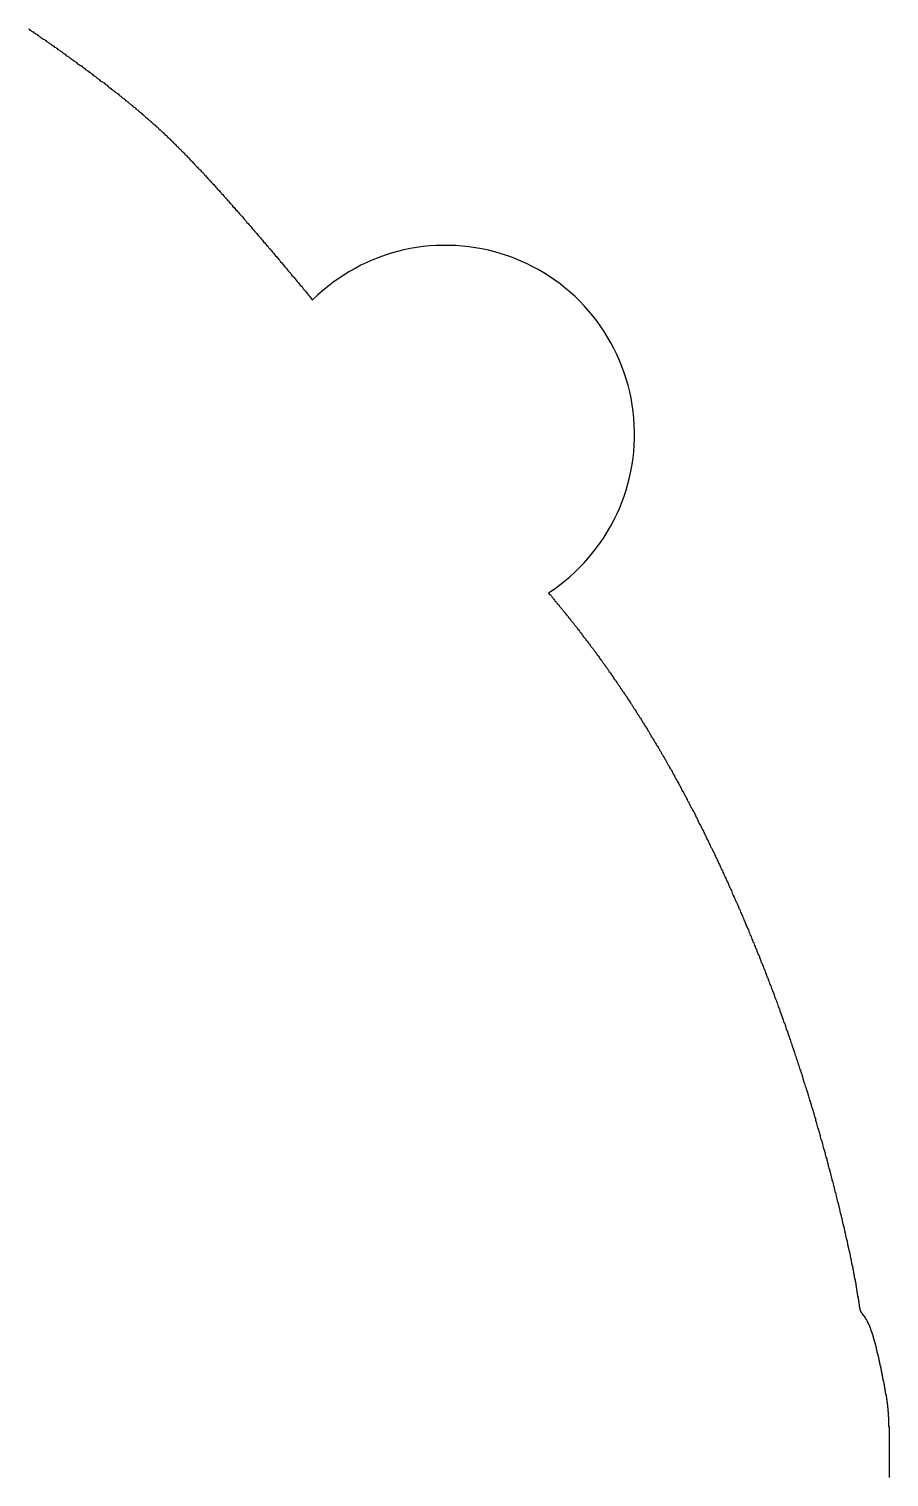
# Model space of a CAD drawing. Header units: millimetres. Extents: x 111 to 2999, y 81 to 1941.
# Drawn here: x 1029.7 to 1052.46, y 599.05 to 637.36 of the extents above; entities that cross this region are included whole.
import ezdxf

# ---------------------------------------------------------------- set-up
doc = ezdxf.new("R2010")
doc.units = ezdxf.units.MM

msp = doc.modelspace()

# ---------------------------------------------------------------- linework, layer by layer
for points in [[(1029.69, 637.363, 0), (1029.71, 637.353, 0), (1029.73, 637.333, 0), (1029.75, 637.323, 0), (1029.77, 637.303, 0), (1029.79, 637.293, 0), (1029.81, 637.283, 0), (1029.83, 637.263, 0), (1029.86, 637.253, 0), (1029.88, 637.233, 0), (1029.9, 637.223, 0), (1029.92, 637.213, 0), (1029.94, 637.193, 0), (1029.96, 637.183, 0), (1029.98, 637.163, 0), (1030, 637.153, 0), (1030.02, 637.133, 0), (1030.04, 637.123, 0), (1030.07, 637.103, 0), (1030.09, 637.093, 0), (1030.11, 637.083, 0), (1030.13, 637.063, 0), (1030.15, 637.053, 0), (1030.17, 637.033, 0), (1030.19, 637.023, 0), (1030.21, 637.003, 0), (1030.24, 636.993, 0), (1030.26, 636.973, 0), (1030.28, 636.963, 0), (1030.3, 636.943, 0), (1030.32, 636.933, 0), (1030.34, 636.913, 0), (1030.36, 636.903, 0), (1030.38, 636.883, 0), (1030.41, 636.873, 0), (1030.43, 636.853, 0), (1030.45, 636.843, 0), (1030.47, 636.823, 0), (1030.49, 636.813, 0), (1030.51, 636.793, 0), (1030.53, 636.783, 0), (1030.56, 636.763, 0), (1030.58, 636.753, 0), (1030.6, 636.733, 0), (1030.62, 636.723, 0), (1030.64, 636.703, 0), (1030.66, 636.693, 0), (1030.68, 636.673, 0), (1030.7, 636.653, 0), (1030.73, 636.643, 0), (1030.75, 636.623, 0), (1030.77, 636.613, 0), (1030.79, 636.593, 0), (1030.81, 636.583, 0), (1030.83, 636.563, 0), (1030.85, 636.553, 0), (1030.87, 636.533, 0), (1030.9, 636.523, 0), (1030.92, 636.503, 0), (1030.94, 636.493, 0), (1030.96, 636.473, 0), (1030.98, 636.453, 0), (1031, 636.443, 0), (1031.02, 636.423, 0), (1031.04, 636.413, 0), (1031.07, 636.393, 0), (1031.09, 636.383, 0), (1031.11, 636.363, 0), (1031.13, 636.353, 0), (1031.15, 636.333, 0), (1031.17, 636.323, 0), (1031.19, 636.303, 0), (1031.21, 636.283, 0), (1031.23, 636.273, 0), (1031.25, 636.253, 0), (1031.28, 636.243, 0), (1031.3, 636.223, 0), (1031.32, 636.213, 0), (1031.34, 636.193, 0), (1031.36, 636.183, 0), (1031.38, 636.163, 0), (1031.4, 636.143, 0), (1031.42, 636.133, 0), (1031.44, 636.113, 0), (1031.46, 636.103, 0), (1031.48, 636.083, 0), (1031.5, 636.073, 0), (1031.52, 636.053, 0), (1031.54, 636.043, 0), (1031.56, 636.023, 0), (1031.58, 636.003, 0), (1031.6, 635.993, 0), (1031.62, 635.973, 0), (1031.65, 635.963, 0), (1031.67, 635.943, 0), (1031.69, 635.933, 0), (1031.71, 635.913, 0), (1031.73, 635.903, 0), (1031.75, 635.883, 0), (1031.77, 635.873, 0), (1031.79, 635.853, 0), (1031.81, 635.833, 0), (1031.82, 635.823, 0), (1031.84, 635.803, 0), (1031.86, 635.793, 0), (1031.88, 635.773, 0), (1031.9, 635.763, 0), (1031.92, 635.743, 0), (1031.94, 635.733, 0), (1031.96, 635.713, 0), (1031.98, 635.703, 0), (1032, 635.683, 0), (1032.02, 635.673, 0), (1032.04, 635.653, 0), (1032.06, 635.643, 0), (1032.08, 635.623, 0), (1032.1, 635.613, 0), (1032.11, 635.593, 0), (1032.13, 635.583, 0), (1032.15, 635.563, 0), (1032.17, 635.553, 0), (1032.19, 635.533, 0), (1032.21, 635.523, 0), (1032.23, 635.503, 0), (1032.25, 635.493, 0), (1032.26, 635.473, 0), (1032.28, 635.463, 0), (1032.3, 635.443, 0), (1032.32, 635.433, 0), (1032.34, 635.413, 0), (1032.35, 635.403, 0), (1032.37, 635.383, 0), (1032.39, 635.373, 0), (1032.41, 635.353, 0), (1032.43, 635.343, 0), (1032.44, 635.323, 0), (1032.46, 635.313, 0), (1032.48, 635.293, 0), (1032.5, 635.283, 0), (1032.52, 635.273, 0), (1032.53, 635.253, 0), (1032.55, 635.243, 0), (1032.57, 635.223, 0), (1032.59, 635.213, 0), (1032.6, 635.193, 0), (1032.62, 635.183, 0), (1032.64, 635.163, 0), (1032.66, 635.153, 0), (1032.67, 635.133, 0), (1032.69, 635.123, 0), (1032.71, 635.103, 0), (1032.73, 635.093, 0), (1032.74, 635.073, 0), (1032.76, 635.063, 0), (1032.78, 635.043, 0), (1032.79, 635.033, 0), (1032.81, 635.013, 0), (1032.83, 635.003, 0), (1032.84, 634.983, 0), (1032.86, 634.973, 0), (1032.88, 634.953, 0), (1032.9, 634.943, 0), (1032.91, 634.923, 0), (1032.93, 634.913, 0), (1032.95, 634.893, 0), (1032.96, 634.883, 0), (1032.98, 634.863, 0), (1033, 634.853, 0), (1033.01, 634.833, 0), (1033.03, 634.823, 0), (1033.05, 634.803, 0), (1033.07, 634.793, 0), (1033.08, 634.773, 0), (1033.1, 634.763, 0), (1033.12, 634.743, 0), (1033.13, 634.733, 0), (1033.15, 634.713, 0), (1033.17, 634.693, 0), (1033.18, 634.683, 0), (1033.2, 634.663, 0), (1033.22, 634.653, 0), (1033.24, 634.633, 0), (1033.25, 634.623, 0), (1033.27, 634.603, 0), (1033.29, 634.583, 0), (1033.3, 634.573, 0), (1033.32, 634.553, 0), (1033.34, 634.543, 0), (1033.35, 634.523, 0), (1033.37, 634.503, 0), (1033.39, 634.493, 0), (1033.41, 634.473, 0), (1033.42, 634.453, 0), (1033.44, 634.443, 0), (1033.46, 634.423, 0), (1033.47, 634.403, 0), (1033.49, 634.393, 0), (1033.51, 634.373, 0), (1033.53, 634.353, 0), (1033.54, 634.343, 0), (1033.56, 634.323, 0), (1033.58, 634.303, 0), (1033.6, 634.283, 0), (1033.61, 634.273, 0), (1033.63, 634.253, 0), (1033.65, 634.233, 0), (1033.67, 634.213, 0), (1033.68, 634.203, 0), (1033.7, 634.183, 0), (1033.72, 634.163, 0), (1033.74, 634.143, 0), (1033.75, 634.133, 0), (1033.77, 634.113, 0), (1033.79, 634.093, 0), (1033.81, 634.073, 0), (1033.83, 634.053, 0), (1033.84, 634.033, 0), (1033.86, 634.023, 0), (1033.88, 634.003, 0), (1033.9, 633.983, 0), (1033.92, 633.963, 0), (1033.94, 633.943, 0), (1033.95, 633.923, 0), (1033.97, 633.903, 0), (1033.99, 633.883, 0), (1034.01, 633.863, 0), (1034.03, 633.843, 0), (1034.05, 633.823, 0), (1034.07, 633.803, 0), (1034.09, 633.783, 0), (1034.1, 633.763, 0), (1034.12, 633.743, 0), (1034.14, 633.723, 0), (1034.16, 633.703, 0), (1034.18, 633.683, 0), (1034.2, 633.663, 0), (1034.22, 633.643, 0), (1034.24, 633.623, 0), (1034.26, 633.603, 0), (1034.28, 633.583, 0), (1034.3, 633.563, 0), (1034.32, 633.543, 0), (1034.34, 633.513, 0), (1034.36, 633.493, 0), (1034.38, 633.473, 0), (1034.4, 633.453, 0), (1034.42, 633.433, 0), (1034.44, 633.403, 0), (1034.46, 633.383, 0), (1034.48, 633.363, 0), (1034.5, 633.343, 0), (1034.52, 633.313, 0), (1034.54, 633.293, 0), (1034.56, 633.273, 0), (1034.59, 633.243, 0), (1034.61, 633.223, 0), (1034.63, 633.203, 0), (1034.65, 633.173, 0), (1034.67, 633.153, 0), (1034.69, 633.123, 0), (1034.71, 633.103, 0), (1034.74, 633.083, 0), (1034.76, 633.053, 0), (1034.78, 633.033, 0), (1034.8, 633.003, 0), (1034.83, 632.983, 0), (1034.85, 632.953, 0), (1034.87, 632.933, 0), (1034.89, 632.903, 0), (1034.92, 632.883, 0), (1034.94, 632.853, 0), (1034.96, 632.823, 0), (1034.99, 632.803, 0), (1035.01, 632.773, 0), (1035.03, 632.743, 0), (1035.06, 632.723, 0), (1035.08, 632.693, 0), (1035.1, 632.663, 0), (1035.13, 632.643, 0), (1035.15, 632.613, 0), (1035.17, 632.583, 0), (1035.2, 632.563, 0), (1035.22, 632.533, 0), (1035.25, 632.503, 0), (1035.27, 632.473, 0), (1035.3, 632.443, 0), (1035.32, 632.423, 0), (1035.35, 632.393, 0), (1035.37, 632.363, 0), (1035.4, 632.333, 0), (1035.42, 632.303, 0), (1035.45, 632.273, 0), (1035.47, 632.243, 0), (1035.5, 632.213, 0), (1035.52, 632.193, 0), (1035.55, 632.163, 0), (1035.57, 632.133, 0), (1035.6, 632.103, 0), (1035.62, 632.073, 0), (1035.65, 632.043, 0), (1035.67, 632.013, 0), (1035.7, 631.983, 0), (1035.73, 631.953, 0), (1035.75, 631.923, 0), (1035.78, 631.893, 0), (1035.8, 631.863, 0), (1035.83, 631.833, 0), (1035.86, 631.803, 0), (1035.88, 631.773, 0), (1035.91, 631.733, 0), (1035.94, 631.703, 0), (1035.96, 631.673, 0), (1035.99, 631.643, 0), (1036.02, 631.613, 0), (1036.04, 631.583, 0), (1036.07, 631.553, 0), (1036.1, 631.523, 0), (1036.12, 631.493, 0), (1036.15, 631.453, 0), (1036.18, 631.423, 0), (1036.2, 631.393, 0), (1036.23, 631.363, 0), (1036.26, 631.333, 0), (1036.28, 631.303, 0), (1036.31, 631.263, 0), (1036.34, 631.233, 0), (1036.36, 631.203, 0), (1036.39, 631.173, 0), (1036.42, 631.143, 0), (1036.45, 631.103, 0), (1036.47, 631.073, 0), (1036.5, 631.043, 0), (1036.53, 631.013, 0), (1036.55, 630.973, 0), (1036.58, 630.943, 0), (1036.61, 630.913, 0), (1036.64, 630.883, 0), (1036.66, 630.843, 0), (1036.69, 630.813, 0), (1036.72, 630.783, 0), (1036.75, 630.753, 0), (1036.77, 630.713, 0), (1036.8, 630.683, 0), (1036.83, 630.653, 0), (1036.85, 630.623, 0), (1036.88, 630.583, 0), (1036.91, 630.553, 0), (1036.94, 630.523, 0), (1036.96, 630.483, 0), (1036.99, 630.453, 0), (1037.02, 630.423, 0), (1037.05, 630.393, 0), (1037.07, 630.353, 0), (1037.1, 630.323, 0), (1037.13, 630.293, 0), (1037.15, 630.253, 0), (1037.18, 630.223, 0), (1037.21, 630.193, 0)], [(1043.45, 622.443, 0), (1043.46, 622.423, 0), (1043.48, 622.403, 0), (1043.5, 622.393, 0), (1043.51, 622.373, 0), (1043.53, 622.353, 0), (1043.54, 622.333, 0), (1043.56, 622.313, 0), (1043.57, 622.293, 0), (1043.59, 622.273, 0), (1043.61, 622.253, 0), (1043.62, 622.233, 0), (1043.64, 622.213, 0), (1043.65, 622.203, 0), (1043.67, 622.183, 0), (1043.68, 622.163, 0), (1043.7, 622.143, 0), (1043.72, 622.123, 0), (1043.73, 622.103, 0), (1043.75, 622.083, 0), (1043.76, 622.063, 0), (1043.78, 622.043, 0), (1043.8, 622.023, 0), (1043.81, 622.003, 0), (1043.83, 621.983, 0), (1043.84, 621.963, 0), (1043.86, 621.943, 0), (1043.87, 621.923, 0), (1043.89, 621.913, 0), (1043.91, 621.893, 0), (1043.92, 621.873, 0), (1043.94, 621.853, 0), (1043.95, 621.833, 0), (1043.97, 621.813, 0), (1043.98, 621.793, 0), (1044, 621.773, 0), (1044.02, 621.753, 0), (1044.03, 621.733, 0), (1044.05, 621.713, 0), (1044.06, 621.693, 0), (1044.08, 621.673, 0), (1044.1, 621.653, 0), (1044.11, 621.633, 0), (1044.13, 621.613, 0), (1044.14, 621.593, 0), (1044.16, 621.573, 0), (1044.17, 621.553, 0), (1044.19, 621.533, 0), (1044.21, 621.513, 0), (1044.22, 621.493, 0), (1044.24, 621.473, 0), (1044.25, 621.453, 0), (1044.27, 621.433, 0), (1044.28, 621.413, 0), (1044.3, 621.393, 0), (1044.32, 621.373, 0), (1044.33, 621.343, 0), (1044.35, 621.323, 0), (1044.36, 621.303, 0), (1044.38, 621.283, 0), (1044.39, 621.263, 0), (1044.41, 621.243, 0), (1044.43, 621.223, 0), (1044.44, 621.203, 0), (1044.46, 621.183, 0), (1044.47, 621.163, 0), (1044.49, 621.143, 0), (1044.51, 621.123, 0), (1044.52, 621.103, 0), (1044.54, 621.083, 0), (1044.55, 621.053, 0), (1044.57, 621.033, 0), (1044.58, 621.013, 0), (1044.6, 620.993, 0), (1044.62, 620.973, 0), (1044.63, 620.953, 0), (1044.65, 620.933, 0), (1044.66, 620.913, 0), (1044.68, 620.893, 0), (1044.69, 620.863, 0), (1044.71, 620.843, 0), (1044.73, 620.823, 0), (1044.74, 620.803, 0), (1044.76, 620.783, 0), (1044.77, 620.763, 0), (1044.79, 620.743, 0), (1044.8, 620.713, 0), (1044.82, 620.693, 0), (1044.83, 620.673, 0), (1044.85, 620.653, 0), (1044.87, 620.633, 0), (1044.88, 620.613, 0), (1044.9, 620.583, 0), (1044.91, 620.563, 0), (1044.93, 620.543, 0), (1044.94, 620.523, 0), (1044.96, 620.503, 0), (1044.98, 620.473, 0), (1044.99, 620.453, 0), (1045.01, 620.433, 0), (1045.02, 620.413, 0), (1045.04, 620.393, 0), (1045.05, 620.363, 0), (1045.07, 620.343, 0), (1045.09, 620.323, 0), (1045.1, 620.303, 0), (1045.12, 620.273, 0), (1045.13, 620.253, 0), (1045.15, 620.233, 0), (1045.16, 620.213, 0), (1045.18, 620.183, 0), (1045.19, 620.163, 0), (1045.21, 620.143, 0), (1045.23, 620.123, 0), (1045.24, 620.093, 0), (1045.26, 620.073, 0), (1045.27, 620.053, 0), (1045.29, 620.023, 0), (1045.3, 620.003, 0), (1045.32, 619.983, 0), (1045.34, 619.963, 0), (1045.35, 619.933, 0), (1045.37, 619.913, 0), (1045.38, 619.893, 0), (1045.4, 619.863, 0), (1045.41, 619.843, 0), (1045.43, 619.823, 0), (1045.44, 619.793, 0), (1045.46, 619.773, 0), (1045.48, 619.753, 0), (1045.49, 619.723, 0), (1045.51, 619.703, 0), (1045.52, 619.683, 0), (1045.54, 619.653, 0), (1045.55, 619.633, 0), (1045.57, 619.613, 0), (1045.58, 619.583, 0), (1045.6, 619.563, 0), (1045.62, 619.533, 0), (1045.63, 619.513, 0), (1045.65, 619.493, 0), (1045.66, 619.463, 0), (1045.68, 619.443, 0), (1045.69, 619.413, 0), (1045.71, 619.393, 0), (1045.72, 619.373, 0), (1045.74, 619.343, 0), (1045.76, 619.323, 0), (1045.77, 619.293, 0), (1045.79, 619.273, 0), (1045.8, 619.243, 0), (1045.82, 619.223, 0), (1045.83, 619.203, 0), (1045.85, 619.173, 0), (1045.86, 619.153, 0), (1045.88, 619.123, 0), (1045.9, 619.103, 0), (1045.91, 619.073, 0), (1045.93, 619.053, 0), (1045.94, 619.023, 0), (1045.96, 619.003, 0), (1045.97, 618.973, 0), (1045.99, 618.953, 0), (1046, 618.923, 0), (1046.02, 618.903, 0), (1046.04, 618.873, 0), (1046.05, 618.853, 0), (1046.07, 618.823, 0), (1046.08, 618.803, 0), (1046.1, 618.773, 0), (1046.11, 618.753, 0), (1046.13, 618.723, 0), (1046.14, 618.693, 0), (1046.16, 618.673, 0), (1046.17, 618.643, 0), (1046.19, 618.623, 0), (1046.21, 618.593, 0), (1046.22, 618.573, 0), (1046.24, 618.543, 0), (1046.25, 618.513, 0), (1046.27, 618.493, 0), (1046.28, 618.463, 0), (1046.3, 618.443, 0), (1046.31, 618.413, 0), (1046.33, 618.383, 0), (1046.35, 618.363, 0), (1046.36, 618.333, 0), (1046.38, 618.313, 0), (1046.39, 618.283, 0), (1046.41, 618.253, 0), (1046.42, 618.233, 0), (1046.44, 618.203, 0), (1046.45, 618.173, 0), (1046.47, 618.153, 0), (1046.48, 618.123, 0), (1046.5, 618.093, 0), (1046.52, 618.073, 0), (1046.53, 618.043, 0), (1046.55, 618.013, 0), (1046.56, 617.983, 0), (1046.58, 617.963, 0), (1046.59, 617.933, 0), (1046.61, 617.903, 0), (1046.62, 617.883, 0), (1046.64, 617.853, 0), (1046.65, 617.823, 0), (1046.67, 617.793, 0), (1046.69, 617.773, 0), (1046.7, 617.743, 0), (1046.72, 617.713, 0), (1046.73, 617.683, 0), (1046.75, 617.663, 0), (1046.76, 617.633, 0), (1046.78, 617.603, 0), (1046.79, 617.573, 0), (1046.81, 617.543, 0), (1046.82, 617.523, 0), (1046.84, 617.493, 0), (1046.85, 617.463, 0), (1046.87, 617.433, 0), (1046.89, 617.403, 0), (1046.9, 617.383, 0), (1046.92, 617.353, 0), (1046.93, 617.323, 0), (1046.95, 617.293, 0), (1046.96, 617.263, 0), (1046.98, 617.233, 0), (1046.99, 617.203, 0), (1047.01, 617.183, 0), (1047.02, 617.153, 0), (1047.04, 617.123, 0), (1047.06, 617.093, 0), (1047.07, 617.063, 0), (1047.09, 617.033, 0), (1047.1, 617.003, 0), (1047.12, 616.973, 0), (1047.13, 616.943, 0), (1047.15, 616.913, 0), (1047.16, 616.883, 0), (1047.18, 616.853, 0), (1047.19, 616.823, 0), (1047.21, 616.803, 0), (1047.22, 616.773, 0), (1047.24, 616.743, 0), (1047.26, 616.713, 0), (1047.27, 616.683, 0), (1047.29, 616.653, 0), (1047.3, 616.623, 0), (1047.32, 616.593, 0), (1047.33, 616.563, 0), (1047.35, 616.533, 0), (1047.36, 616.503, 0), (1047.38, 616.473, 0), (1047.39, 616.443, 0), (1047.41, 616.403, 0), (1047.42, 616.373, 0), (1047.44, 616.343, 0), (1047.45, 616.313, 0), (1047.47, 616.283, 0), (1047.49, 616.253, 0), (1047.5, 616.223, 0), (1047.52, 616.193, 0), (1047.53, 616.163, 0), (1047.55, 616.133, 0), (1047.56, 616.103, 0), (1047.58, 616.073, 0), (1047.59, 616.043, 0), (1047.61, 616.013, 0), (1047.62, 615.973, 0), (1047.64, 615.943, 0), (1047.65, 615.913, 0), (1047.67, 615.883, 0), (1047.68, 615.853, 0), (1047.7, 615.823, 0), (1047.71, 615.793, 0), (1047.73, 615.763, 0), (1047.74, 615.723, 0), (1047.76, 615.693, 0), (1047.78, 615.663, 0), (1047.79, 615.633, 0), (1047.81, 615.603, 0), (1047.82, 615.573, 0), (1047.84, 615.533, 0), (1047.85, 615.503, 0), (1047.87, 615.473, 0), (1047.88, 615.443, 0), (1047.9, 615.413, 0), (1047.91, 615.373, 0), (1047.93, 615.343, 0), (1047.94, 615.313, 0), (1047.96, 615.283, 0), (1047.97, 615.253, 0), (1047.99, 615.213, 0), (1048, 615.183, 0), (1048.02, 615.153, 0), (1048.03, 615.123, 0), (1048.05, 615.083, 0), (1048.06, 615.053, 0), (1048.08, 615.023, 0), (1048.09, 614.993, 0), (1048.11, 614.953, 0), (1048.12, 614.923, 0), (1048.14, 614.893, 0), (1048.15, 614.863, 0), (1048.17, 614.823, 0), (1048.18, 614.793, 0), (1048.2, 614.763, 0), (1048.21, 614.723, 0), (1048.23, 614.693, 0), (1048.24, 614.663, 0), (1048.26, 614.633, 0), (1048.27, 614.593, 0), (1048.29, 614.563, 0), (1048.3, 614.533, 0), (1048.31, 614.493, 0), (1048.33, 614.463, 0), (1048.34, 614.433, 0), (1048.36, 614.393, 0), (1048.37, 614.363, 0), (1048.39, 614.333, 0), (1048.4, 614.293, 0), (1048.42, 614.263, 0), (1048.43, 614.233, 0), (1048.45, 614.193, 0), (1048.46, 614.163, 0), (1048.48, 614.133, 0), (1048.49, 614.093, 0), (1048.51, 614.063, 0), (1048.52, 614.033, 0), (1048.53, 613.993, 0), (1048.55, 613.963, 0), (1048.56, 613.933, 0), (1048.58, 613.893, 0), (1048.59, 613.863, 0), (1048.61, 613.823, 0), (1048.62, 613.793, 0), (1048.64, 613.763, 0), (1048.65, 613.723, 0), (1048.66, 613.693, 0), (1048.68, 613.653, 0), (1048.69, 613.623, 0), (1048.71, 613.593, 0), (1048.72, 613.553, 0), (1048.74, 613.523, 0), (1048.75, 613.493, 0), (1048.76, 613.453, 0), (1048.78, 613.423, 0), (1048.79, 613.383, 0), (1048.81, 613.353, 0), (1048.82, 613.313, 0), (1048.83, 613.283, 0), (1048.85, 613.253, 0), (1048.86, 613.213, 0), (1048.88, 613.183, 0), (1048.89, 613.143, 0), (1048.9, 613.113, 0), (1048.92, 613.083, 0), (1048.93, 613.043, 0), (1048.95, 613.013, 0), (1048.96, 612.973, 0), (1048.97, 612.943, 0), (1048.99, 612.903, 0), (1049, 612.873, 0), (1049.02, 612.843, 0), (1049.03, 612.803, 0), (1049.04, 612.773, 0), (1049.06, 612.733, 0), (1049.07, 612.703, 0), (1049.08, 612.663, 0), (1049.1, 612.633, 0), (1049.11, 612.593, 0), (1049.13, 612.563, 0), (1049.14, 612.533, 0), (1049.15, 612.493, 0), (1049.17, 612.463, 0), (1049.18, 612.423, 0), (1049.19, 612.393, 0), (1049.21, 612.353, 0), (1049.22, 612.323, 0), (1049.23, 612.283, 0), (1049.25, 612.253, 0), (1049.26, 612.213, 0), (1049.27, 612.183, 0), (1049.29, 612.153, 0), (1049.3, 612.113, 0), (1049.31, 612.083, 0), (1049.33, 612.043, 0), (1049.34, 612.013, 0), (1049.35, 611.973, 0), (1049.37, 611.943, 0), (1049.38, 611.903, 0), (1049.39, 611.873, 0), (1049.41, 611.833, 0), (1049.42, 611.803, 0), (1049.43, 611.763, 0), (1049.44, 611.733, 0), (1049.46, 611.703, 0), (1049.47, 611.663, 0), (1049.48, 611.633, 0), (1049.5, 611.593, 0), (1049.51, 611.563, 0), (1049.52, 611.523, 0), (1049.53, 611.493, 0), (1049.55, 611.453, 0), (1049.56, 611.423, 0), (1049.57, 611.383, 0), (1049.58, 611.353, 0), (1049.6, 611.313, 0), (1049.61, 611.283, 0), (1049.62, 611.243, 0), (1049.63, 611.213, 0), (1049.65, 611.173, 0), (1049.66, 611.143, 0), (1049.67, 611.113, 0), (1049.68, 611.073, 0), (1049.7, 611.043, 0), (1049.71, 611.003, 0), (1049.72, 610.973, 0), (1049.73, 610.933, 0), (1049.74, 610.903, 0), (1049.76, 610.863, 0), (1049.77, 610.833, 0), (1049.78, 610.793, 0), (1049.79, 610.763, 0), (1049.81, 610.723, 0), (1049.82, 610.693, 0), (1049.83, 610.653, 0), (1049.84, 610.623, 0), (1049.85, 610.593, 0), (1049.86, 610.553, 0), (1049.88, 610.523, 0), (1049.89, 610.483, 0), (1049.9, 610.453, 0), (1049.91, 610.413, 0), (1049.92, 610.383, 0), (1049.93, 610.343, 0), (1049.95, 610.313, 0), (1049.96, 610.283, 0), (1049.97, 610.243, 0), (1049.98, 610.213, 0), (1049.99, 610.173, 0), (1050, 610.143, 0), (1050.01, 610.103, 0), (1050.03, 610.073, 0), (1050.04, 610.033, 0), (1050.05, 610.003, 0), (1050.06, 609.973, 0), (1050.07, 609.933, 0), (1050.08, 609.903, 0), (1050.09, 609.863, 0), (1050.1, 609.833, 0), (1050.12, 609.803, 0), (1050.13, 609.763, 0), (1050.14, 609.733, 0), (1050.15, 609.693, 0), (1050.16, 609.663, 0), (1050.17, 609.633, 0), (1050.18, 609.593, 0), (1050.19, 609.563, 0), (1050.2, 609.523, 0), (1050.21, 609.493, 0), (1050.22, 609.463, 0), (1050.23, 609.423, 0), (1050.24, 609.393, 0), (1050.26, 609.353, 0), (1050.27, 609.323, 0), (1050.28, 609.293, 0), (1050.29, 609.253, 0), (1050.3, 609.223, 0), (1050.31, 609.193, 0), (1050.32, 609.153, 0), (1050.33, 609.123, 0), (1050.34, 609.093, 0), (1050.35, 609.053, 0), (1050.36, 609.023, 0), (1050.37, 608.993, 0), (1050.38, 608.953, 0), (1050.39, 608.923, 0), (1050.4, 608.893, 0), (1050.41, 608.853, 0), (1050.42, 608.823, 0), (1050.43, 608.793, 0), (1050.44, 608.763, 0), (1050.45, 608.723, 0), (1050.46, 608.693, 0), (1050.47, 608.663, 0), (1050.48, 608.623, 0), (1050.49, 608.593, 0), (1050.5, 608.563, 0), (1050.51, 608.533, 0), (1050.51, 608.493, 0), (1050.52, 608.463, 0), (1050.53, 608.433, 0), (1050.54, 608.403, 0), (1050.55, 608.363, 0), (1050.56, 608.333, 0), (1050.57, 608.303, 0), (1050.58, 608.273, 0), (1050.59, 608.243, 0), (1050.6, 608.203, 0), (1050.61, 608.173, 0), (1050.62, 608.143, 0), (1050.63, 608.113, 0), (1050.64, 608.083, 0), (1050.64, 608.053, 0), (1050.65, 608.013, 0), (1050.66, 607.983, 0), (1050.67, 607.953, 0), (1050.68, 607.923, 0), (1050.69, 607.893, 0), (1050.7, 607.863, 0), (1050.71, 607.833, 0), (1050.71, 607.803, 0), (1050.72, 607.763, 0), (1050.73, 607.733, 0), (1050.74, 607.703, 0), (1050.75, 607.673, 0), (1050.76, 607.643, 0), (1050.77, 607.613, 0), (1050.77, 607.583, 0), (1050.78, 607.553, 0), (1050.79, 607.523, 0), (1050.8, 607.493, 0), (1050.81, 607.463, 0), (1050.81, 607.433, 0), (1050.82, 607.403, 0), (1050.83, 607.373, 0), (1050.84, 607.343, 0), (1050.85, 607.313, 0), (1050.85, 607.283, 0), (1050.86, 607.253, 0), (1050.87, 607.223, 0), (1050.88, 607.193, 0), (1050.89, 607.163, 0), (1050.89, 607.133, 0), (1050.9, 607.103, 0), (1050.91, 607.073, 0), (1050.92, 607.043, 0), (1050.92, 607.023, 0), (1050.93, 606.993, 0), (1050.94, 606.963, 0), (1050.95, 606.933, 0), (1050.95, 606.903, 0), (1050.96, 606.873, 0), (1050.97, 606.843, 0), (1050.98, 606.823, 0), (1050.98, 606.793, 0), (1050.99, 606.763, 0), (1051, 606.733, 0), (1051.01, 606.703, 0), (1051.01, 606.683, 0), (1051.02, 606.653, 0), (1051.03, 606.623, 0), (1051.03, 606.593, 0), (1051.04, 606.573, 0), (1051.05, 606.543, 0), (1051.05, 606.513, 0), (1051.06, 606.483, 0), (1051.07, 606.463, 0), (1051.07, 606.433, 0), (1051.08, 606.403, 0), (1051.09, 606.383, 0), (1051.09, 606.353, 0), (1051.1, 606.323, 0), (1051.11, 606.303, 0), (1051.11, 606.273, 0), (1051.12, 606.253, 0), (1051.13, 606.223, 0), (1051.13, 606.193, 0), (1051.14, 606.173, 0), (1051.15, 606.143, 0), (1051.15, 606.123, 0), (1051.16, 606.093, 0), (1051.16, 606.073, 0), (1051.17, 606.043, 0), (1051.18, 606.023, 0), (1051.18, 605.993, 0), (1051.19, 605.973, 0), (1051.19, 605.943, 0), (1051.2, 605.923, 0), (1051.21, 605.893, 0), (1051.21, 605.873, 0), (1051.22, 605.853, 0), (1051.22, 605.823, 0), (1051.23, 605.803, 0), (1051.23, 605.773, 0), (1051.24, 605.753, 0), (1051.25, 605.733, 0), (1051.25, 605.703, 0), (1051.26, 605.683, 0), (1051.26, 605.663, 0), (1051.27, 605.633, 0), (1051.27, 605.613, 0), (1051.28, 605.593, 0), (1051.28, 605.573, 0), (1051.29, 605.543, 0), (1051.29, 605.523, 0), (1051.3, 605.503, 0), (1051.3, 605.483, 0), (1051.31, 605.463, 0), (1051.31, 605.433, 0), (1051.32, 605.413, 0), (1051.32, 605.393, 0), (1051.33, 605.373, 0), (1051.33, 605.353, 0), (1051.34, 605.333, 0), (1051.34, 605.313, 0), (1051.35, 605.293, 0), (1051.35, 605.263, 0), (1051.36, 605.243, 0), (1051.36, 605.223, 0), (1051.36, 605.203, 0), (1051.37, 605.183, 0), (1051.37, 605.163, 0), (1051.38, 605.143, 0), (1051.38, 605.123, 0), (1051.39, 605.103, 0), (1051.39, 605.093, 0), (1051.4, 605.073, 0), (1051.4, 605.053, 0), (1051.4, 605.033, 0), (1051.41, 605.013, 0), (1051.41, 604.993, 0), (1051.42, 604.973, 0), (1051.42, 604.953, 0), (1051.42, 604.943, 0), (1051.43, 604.923, 0), (1051.43, 604.903, 0), (1051.43, 604.883, 0), (1051.44, 604.863, 0), (1051.44, 604.853, 0), (1051.45, 604.833, 0), (1051.45, 604.813, 0), (1051.45, 604.803, 0), (1051.46, 604.783, 0), (1051.46, 604.763, 0), (1051.46, 604.753, 0), (1051.47, 604.733, 0), (1051.47, 604.713, 0), (1051.47, 604.703, 0), (1051.48, 604.683, 0), (1051.48, 604.673, 0), (1051.48, 604.653, 0), (1051.49, 604.633, 0), (1051.49, 604.623, 0), (1051.49, 604.603, 0), (1051.5, 604.593, 0), (1051.5, 604.573, 0), (1051.5, 604.563, 0), (1051.5, 604.543, 0), (1051.51, 604.533, 0), (1051.51, 604.513, 0), (1051.51, 604.503, 0), (1051.52, 604.483, 0), (1051.52, 604.473, 0), (1051.52, 604.463, 0), (1051.52, 604.443, 0), (1051.53, 604.433, 0), (1051.53, 604.423, 0), (1051.53, 604.403, 0), (1051.53, 604.393, 0), (1051.54, 604.383, 0), (1051.54, 604.363, 0), (1051.54, 604.353, 0), (1051.54, 604.343, 0), (1051.55, 604.323, 0), (1051.55, 604.313, 0), (1051.55, 604.303, 0), (1051.55, 604.293, 0), (1051.56, 604.273, 0), (1051.56, 604.263, 0), (1051.56, 604.253, 0), (1051.56, 604.243, 0), (1051.56, 604.223, 0), (1051.57, 604.213, 0), (1051.57, 604.203, 0), (1051.57, 604.193, 0), (1051.57, 604.183, 0), (1051.58, 604.173, 0), (1051.58, 604.163, 0), (1051.58, 604.143, 0), (1051.58, 604.133, 0), (1051.58, 604.123, 0), (1051.58, 604.113, 0), (1051.59, 604.103, 0), (1051.59, 604.093, 0), (1051.59, 604.083, 0), (1051.59, 604.073, 0), (1051.59, 604.063, 0), (1051.6, 604.053, 0), (1051.6, 604.043, 0), (1051.6, 604.033, 0), (1051.6, 604.023, 0), (1051.6, 604.013, 0), (1051.6, 604.003, 0), (1051.61, 603.993, 0), (1051.61, 603.983, 0), (1051.61, 603.973, 0), (1051.61, 603.963, 0), (1051.61, 603.953, 0), (1051.61, 603.943, 0), (1051.61, 603.943, 0), (1051.62, 603.933, 0), (1051.62, 603.923, 0), (1051.62, 603.913, 0), (1051.62, 603.903, 0), (1051.62, 603.893, 0), (1051.62, 603.883, 0), (1051.62, 603.883, 0), (1051.63, 603.873, 0), (1051.63, 603.863, 0), (1051.63, 603.853, 0), (1051.63, 603.843, 0), (1051.63, 603.843, 0), (1051.63, 603.833, 0), (1051.63, 603.823, 0), (1051.63, 603.813, 0), (1051.64, 603.813, 0), (1051.64, 603.803, 0), (1051.64, 603.793, 0), (1051.64, 603.783, 0), (1051.64, 603.783, 0), (1051.64, 603.773, 0), (1051.64, 603.763, 0), (1051.64, 603.763, 0), (1051.64, 603.753, 0), (1051.65, 603.743, 0), (1051.65, 603.743, 0), (1051.65, 603.733, 0), (1051.65, 603.723, 0), (1051.65, 603.723, 0), (1051.65, 603.713, 0), (1051.65, 603.703, 0), (1051.65, 603.703, 0), (1051.65, 603.693, 0), (1051.65, 603.693, 0), (1051.66, 603.683, 0), (1051.66, 603.673, 0), (1051.66, 603.673, 0), (1051.66, 603.663, 0), (1051.66, 603.663, 0), (1051.66, 603.653, 0), (1051.66, 603.653, 0), (1051.66, 603.643, 0), (1051.66, 603.643, 0), (1051.66, 603.633, 0), (1051.66, 603.633, 0), (1051.66, 603.623, 0), (1051.67, 603.623, 0), (1051.67, 603.613, 0), (1051.67, 603.613, 0), (1051.67, 603.603, 0), (1051.67, 603.603, 0), (1051.67, 603.593, 0), (1051.67, 603.593, 0), (1051.67, 603.583, 0), (1051.67, 603.583, 0), (1051.67, 603.573, 0), (1051.67, 603.573, 0), (1051.67, 603.573, 0), (1051.67, 603.563, 0), (1051.67, 603.563, 0), (1051.68, 603.553, 0), (1051.68, 603.553, 0), (1051.68, 603.553, 0), (1051.68, 603.543, 0), (1051.68, 603.543, 0), (1051.68, 603.533, 0), (1051.68, 603.533, 0), (1051.68, 603.533, 0), (1051.68, 603.523, 0), (1051.68, 603.523, 0), (1051.68, 603.523, 0), (1051.68, 603.513, 0), (1051.68, 603.513, 0), (1051.68, 603.513, 0), (1051.68, 603.513, 0), (1051.69, 603.503, 0), (1051.69, 603.503, 0), (1051.69, 603.503, 0), (1051.69, 603.493, 0), (1051.69, 603.493, 0), (1051.69, 603.493, 0), (1051.69, 603.493, 0), (1051.69, 603.483, 0), (1051.69, 603.483, 0), (1051.69, 603.483, 0), (1051.69, 603.483, 0), (1051.69, 603.473, 0), (1051.69, 603.473, 0), (1051.69, 603.473, 0), (1051.69, 603.473, 0), (1051.69, 603.473, 0), (1051.69, 603.463, 0), (1051.69, 603.463, 0), (1051.7, 603.463, 0), (1051.7, 603.463, 0), (1051.7, 603.463, 0), (1051.7, 603.463, 0), (1051.7, 603.453, 0), (1051.7, 603.453, 0), (1051.7, 603.453, 0), (1051.7, 603.453, 0), (1051.7, 603.453, 0), (1051.7, 603.453, 0), (1051.7, 603.453, 0), (1051.7, 603.443, 0), (1051.7, 603.443, 0), (1051.7, 603.443, 0), (1051.7, 603.443, 0), (1051.7, 603.443, 0), (1051.7, 603.443, 0), (1051.7, 603.443, 0), (1051.7, 603.443, 0), (1051.7, 603.433, 0), (1051.7, 603.433, 0), (1051.7, 603.433, 0), (1051.7, 603.433, 0), (1051.7, 603.433, 0), (1051.71, 603.433, 0), (1051.71, 603.433, 0), (1051.71, 603.433, 0), (1051.71, 603.433, 0), (1051.71, 603.433, 0), (1051.71, 603.433, 0), (1051.71, 603.423, 0), (1051.71, 603.423, 0), (1051.71, 603.423, 0), (1051.71, 603.423, 0), (1051.71, 603.423, 0), (1051.71, 603.423, 0), (1051.71, 603.423, 0), (1051.71, 603.423, 0), (1051.71, 603.423, 0), (1051.71, 603.423, 0), (1051.71, 603.423, 0), (1051.71, 603.423, 0), (1051.71, 603.413, 0), (1051.71, 603.413, 0), (1051.71, 603.413, 0), (1051.72, 603.413, 0), (1051.72, 603.413, 0), (1051.72, 603.413, 0), (1051.72, 603.413, 0), (1051.72, 603.413, 0), (1051.72, 603.413, 0), (1051.72, 603.413, 0), (1051.72, 603.413, 0), (1051.72, 603.403, 0), (1051.72, 603.403, 0), (1051.72, 603.403, 0), (1051.72, 603.403, 0), (1051.72, 603.403, 0), (1051.72, 603.403, 0), (1051.73, 603.403, 0), (1051.73, 603.403, 0), (1051.73, 603.403, 0), (1051.73, 603.393, 0), (1051.73, 603.393, 0), (1051.73, 603.393, 0), (1051.73, 603.393, 0), (1051.73, 603.393, 0), (1051.73, 603.393, 0), (1051.73, 603.393, 0), (1051.74, 603.383, 0), (1051.74, 603.383, 0), (1051.74, 603.383, 0), (1051.74, 603.383, 0), (1051.74, 603.383, 0), (1051.74, 603.383, 0), (1051.74, 603.373, 0), (1051.74, 603.373, 0), (1051.74, 603.373, 0), (1051.75, 603.373, 0), (1051.75, 603.373, 0), (1051.75, 603.373, 0), (1051.75, 603.363, 0), (1051.75, 603.363, 0), (1051.75, 603.363, 0), (1051.75, 603.363, 0), (1051.76, 603.363, 0), (1051.76, 603.363, 0), (1051.76, 603.353, 0), (1051.76, 603.353, 0), (1051.76, 603.353, 0), (1051.76, 603.353, 0), (1051.77, 603.353, 0), (1051.77, 603.343, 0), (1051.77, 603.343, 0), (1051.77, 603.343, 0), (1051.77, 603.343, 0), (1051.77, 603.333, 0), (1051.78, 603.333, 0), (1051.78, 603.333, 0), (1051.78, 603.333, 0), (1051.78, 603.323, 0), (1051.78, 603.323, 0), (1051.78, 603.323, 0), (1051.79, 603.323, 0), (1051.79, 603.313, 0), (1051.79, 603.313, 0), (1051.79, 603.313, 0), (1051.79, 603.313, 0), (1051.8, 603.303, 0), (1051.8, 603.303, 0), (1051.8, 603.303, 0), (1051.8, 603.303, 0), (1051.8, 603.293, 0), (1051.81, 603.293, 0), (1051.81, 603.293, 0), (1051.81, 603.283, 0), (1051.81, 603.283, 0), (1051.81, 603.283, 0), (1051.82, 603.283, 0), (1051.82, 603.273, 0), (1051.82, 603.273, 0), (1051.82, 603.273, 0), (1051.82, 603.263, 0), (1051.83, 603.263, 0), (1051.83, 603.263, 0), (1051.83, 603.253, 0), (1051.83, 603.253, 0), (1051.83, 603.253, 0), (1051.84, 603.243, 0), (1051.84, 603.243, 0), (1051.84, 603.243, 0), (1051.84, 603.233, 0), (1051.84, 603.233, 0), (1051.85, 603.233, 0), (1051.85, 603.223, 0), (1051.85, 603.223, 0), (1051.85, 603.223, 0), (1051.86, 603.213, 0), (1051.86, 603.213, 0), (1051.86, 603.203, 0), (1051.86, 603.203, 0), (1051.86, 603.203, 0), (1051.87, 603.193, 0), (1051.87, 603.193, 0), (1051.87, 603.193, 0), (1051.87, 603.183, 0), (1051.87, 603.183, 0), (1051.88, 603.173, 0), (1051.88, 603.173, 0), (1051.88, 603.163, 0), (1051.88, 603.163, 0), (1051.89, 603.163, 0), (1051.89, 603.153, 0), (1051.89, 603.153, 0), (1051.89, 603.143, 0), (1051.89, 603.143, 0), (1051.9, 603.133, 0), (1051.9, 603.133, 0), (1051.9, 603.133, 0), (1051.9, 603.123, 0), (1051.91, 603.123, 0), (1051.91, 603.113, 0), (1051.91, 603.113, 0), (1051.91, 603.103, 0), (1051.91, 603.103, 0), (1051.92, 603.093, 0), (1051.92, 603.093, 0), (1051.92, 603.083, 0), (1051.92, 603.083, 0), (1051.93, 603.073, 0), (1051.93, 603.073, 0), (1051.93, 603.063, 0), (1051.93, 603.063, 0), (1051.94, 603.053, 0), (1051.94, 603.053, 0), (1051.94, 603.043, 0), (1051.94, 603.033, 0), (1051.94, 603.033, 0), (1051.95, 603.023, 0), (1051.95, 603.023, 0), (1051.95, 603.013, 0), (1051.95, 603.013, 0), (1051.96, 603.003, 0), (1051.96, 603.003, 0), (1051.96, 602.993, 0), (1051.96, 602.983, 0), (1051.96, 602.983, 0), (1051.97, 602.973, 0), (1051.97, 602.973, 0), (1051.97, 602.963, 0), (1051.97, 602.953, 0), (1051.98, 602.953, 0), (1051.98, 602.943, 0), (1051.98, 602.933, 0), (1051.98, 602.933, 0), (1051.98, 602.923, 0), (1051.99, 602.913, 0), (1051.99, 602.913, 0), (1051.99, 602.903, 0), (1051.99, 602.903, 0), (1052, 602.893, 0), (1052, 602.883, 0), (1052, 602.873, 0), (1052, 602.873, 0), (1052.01, 602.863, 0), (1052.01, 602.853, 0), (1052.01, 602.853, 0), (1052.01, 602.843, 0), (1052.01, 602.833, 0), (1052.02, 602.823, 0), (1052.02, 602.823, 0), (1052.02, 602.813, 0), (1052.02, 602.803, 0), (1052.03, 602.803, 0), (1052.03, 602.793, 0), (1052.03, 602.783, 0), (1052.03, 602.773, 0), (1052.04, 602.763, 0), (1052.04, 602.763, 0), (1052.04, 602.753, 0), (1052.04, 602.743, 0), (1052.04, 602.733, 0), (1052.05, 602.733, 0), (1052.05, 602.723, 0), (1052.05, 602.713, 0), (1052.05, 602.703, 0), (1052.06, 602.693, 0), (1052.06, 602.693, 0), (1052.06, 602.683, 0), (1052.06, 602.673, 0), (1052.07, 602.663, 0), (1052.07, 602.653, 0), (1052.07, 602.643, 0), (1052.07, 602.643, 0), (1052.07, 602.633, 0), (1052.08, 602.623, 0), (1052.08, 602.613, 0), (1052.08, 602.603, 0), (1052.08, 602.593, 0), (1052.09, 602.583, 0), (1052.09, 602.583, 0), (1052.09, 602.573, 0), (1052.09, 602.563, 0), (1052.09, 602.553, 0), (1052.1, 602.543, 0), (1052.1, 602.533, 0), (1052.1, 602.523, 0), (1052.1, 602.513, 0), (1052.11, 602.513, 0), (1052.11, 602.503, 0), (1052.11, 602.493, 0), (1052.11, 602.483, 0), (1052.12, 602.473, 0), (1052.12, 602.463, 0), (1052.12, 602.453, 0), (1052.12, 602.443, 0), (1052.12, 602.433, 0), (1052.13, 602.423, 0), (1052.13, 602.413, 0), (1052.13, 602.413, 0), (1052.13, 602.403, 0), (1052.14, 602.393, 0), (1052.14, 602.383, 0), (1052.14, 602.373, 0), (1052.14, 602.363, 0), (1052.14, 602.353, 0), (1052.15, 602.343, 0), (1052.15, 602.333, 0), (1052.15, 602.323, 0), (1052.15, 602.313, 0), (1052.16, 602.303, 0), (1052.16, 602.293, 0), (1052.16, 602.283, 0), (1052.16, 602.273, 0), (1052.16, 602.263, 0), (1052.17, 602.253, 0), (1052.17, 602.243, 0), (1052.17, 602.233, 0), (1052.17, 602.233, 0), (1052.18, 602.223, 0), (1052.18, 602.213, 0), (1052.18, 602.203, 0), (1052.18, 602.193, 0), (1052.18, 602.183, 0), (1052.19, 602.173, 0), (1052.19, 602.163, 0), (1052.19, 602.153, 0), (1052.19, 602.143, 0), (1052.2, 602.133, 0), (1052.2, 602.123, 0), (1052.2, 602.113, 0), (1052.2, 602.103, 0), (1052.2, 602.093, 0), (1052.21, 602.083, 0), (1052.21, 602.073, 0), (1052.21, 602.063, 0), (1052.21, 602.053, 0), (1052.22, 602.043, 0), (1052.22, 602.033, 0), (1052.22, 602.023, 0), (1052.22, 602.013, 0), (1052.22, 602.003, 0), (1052.23, 601.993, 0), (1052.23, 601.983, 0), (1052.23, 601.973, 0), (1052.23, 601.963, 0), (1052.23, 601.953, 0), (1052.24, 601.943, 0), (1052.24, 601.933, 0), (1052.24, 601.923, 0), (1052.24, 601.913, 0), (1052.24, 601.903, 0), (1052.25, 601.893, 0), (1052.25, 601.883, 0), (1052.25, 601.873, 0), (1052.25, 601.863, 0), (1052.25, 601.853, 0), (1052.26, 601.843, 0), (1052.26, 601.833, 0), (1052.26, 601.823, 0), (1052.26, 601.813, 0), (1052.26, 601.803, 0), (1052.27, 601.793, 0), (1052.27, 601.783, 0), (1052.27, 601.773, 0), (1052.27, 601.773, 0), (1052.27, 601.763, 0), (1052.28, 601.753, 0), (1052.28, 601.743, 0), (1052.28, 601.733, 0), (1052.28, 601.723, 0), (1052.28, 601.713, 0), (1052.29, 601.703, 0), (1052.29, 601.693, 0), (1052.29, 601.683, 0), (1052.29, 601.673, 0), (1052.29, 601.663, 0), (1052.3, 601.653, 0), (1052.3, 601.643, 0), (1052.3, 601.633, 0), (1052.3, 601.623, 0), (1052.3, 601.613, 0), (1052.3, 601.603, 0), (1052.31, 601.593, 0), (1052.31, 601.583, 0), (1052.31, 601.583, 0), (1052.31, 601.573, 0), (1052.31, 601.563, 0), (1052.32, 601.553, 0), (1052.32, 601.543, 0), (1052.32, 601.533, 0), (1052.32, 601.523, 0), (1052.32, 601.513, 0), (1052.32, 601.503, 0), (1052.33, 601.493, 0), (1052.33, 601.483, 0), (1052.33, 601.483, 0), (1052.33, 601.473, 0), (1052.33, 601.463, 0), (1052.33, 601.453, 0), (1052.34, 601.443, 0), (1052.34, 601.433, 0), (1052.34, 601.423, 0), (1052.34, 601.413, 0), (1052.34, 601.403, 0), (1052.34, 601.403, 0), (1052.35, 601.393, 0), (1052.35, 601.383, 0), (1052.35, 601.373, 0), (1052.35, 601.363, 0), (1052.35, 601.353, 0), (1052.35, 601.353, 0), (1052.35, 601.343, 0), (1052.36, 601.333, 0), (1052.36, 601.323, 0), (1052.36, 601.313, 0), (1052.36, 601.303, 0), (1052.36, 601.303, 0), (1052.36, 601.293, 0), (1052.36, 601.283, 0), (1052.37, 601.273, 0), (1052.37, 601.263, 0), (1052.37, 601.263, 0), (1052.37, 601.253, 0), (1052.37, 601.243, 0), (1052.37, 601.233, 0), (1052.37, 601.233, 0), (1052.38, 601.223, 0), (1052.38, 601.213, 0), (1052.38, 601.203, 0), (1052.38, 601.203, 0), (1052.38, 601.193, 0), (1052.38, 601.183, 0), (1052.38, 601.173, 0), (1052.38, 601.173, 0), (1052.39, 601.163, 0), (1052.39, 601.153, 0), (1052.39, 601.143, 0), (1052.39, 601.143, 0), (1052.39, 601.133, 0), (1052.39, 601.123, 0), (1052.39, 601.123, 0), (1052.39, 601.113, 0), (1052.39, 601.103, 0), (1052.4, 601.093, 0), (1052.4, 601.093, 0), (1052.4, 601.083, 0), (1052.4, 601.073, 0), (1052.4, 601.073, 0), (1052.4, 601.063, 0), (1052.4, 601.053, 0), (1052.4, 601.053, 0), (1052.4, 601.043, 0), (1052.4, 601.033, 0), (1052.41, 601.033, 0), (1052.41, 601.023, 0), (1052.41, 601.013, 0), (1052.41, 601.013, 0), (1052.41, 601.003, 0), (1052.41, 600.993, 0), (1052.41, 600.993, 0), (1052.41, 600.983, 0), (1052.41, 600.973, 0), (1052.41, 600.973, 0), (1052.42, 600.963, 0), (1052.42, 600.953, 0), (1052.42, 600.953, 0), (1052.42, 600.943, 0), (1052.42, 600.933, 0), (1052.42, 600.933, 0), (1052.42, 600.923, 0), (1052.42, 600.923, 0), (1052.42, 600.913, 0), (1052.42, 600.903, 0), (1052.42, 600.903, 0), (1052.42, 600.893, 0), (1052.42, 600.883, 0), (1052.43, 600.883, 0), (1052.43, 600.873, 0), (1052.43, 600.863, 0), (1052.43, 600.863, 0), (1052.43, 600.853, 0), (1052.43, 600.843, 0), (1052.43, 600.843, 0), (1052.43, 600.833, 0), (1052.43, 600.823, 0), (1052.43, 600.823, 0), (1052.43, 600.813, 0), (1052.43, 600.813, 0), (1052.43, 600.803, 0), (1052.43, 600.793, 0), (1052.43, 600.793, 0), (1052.44, 600.783, 0), (1052.44, 600.773, 0), (1052.44, 600.773, 0), (1052.44, 600.763, 0), (1052.44, 600.753, 0), (1052.44, 600.753, 0), (1052.44, 600.743, 0), (1052.44, 600.733, 0), (1052.44, 600.733, 0), (1052.44, 600.723, 0), (1052.44, 600.713, 0), (1052.44, 600.713, 0), (1052.44, 600.703, 0), (1052.44, 600.693, 0), (1052.44, 600.693, 0), (1052.44, 600.683, 0), (1052.44, 600.673, 0), (1052.44, 600.663, 0), (1052.44, 600.663, 0), (1052.44, 600.653, 0), (1052.45, 600.643, 0), (1052.45, 600.643, 0), (1052.45, 600.633, 0), (1052.45, 600.623, 0), (1052.45, 600.623, 0), (1052.45, 600.613, 0), (1052.45, 600.603, 0), (1052.45, 600.593, 0), (1052.45, 600.593, 0), (1052.45, 600.583, 0), (1052.45, 600.573, 0), (1052.45, 600.563, 0), (1052.45, 600.563, 0), (1052.45, 600.553, 0), (1052.45, 600.543, 0), (1052.45, 600.533, 0), (1052.45, 600.533, 0), (1052.45, 600.523, 0), (1052.45, 600.513, 0), (1052.45, 600.503, 0), (1052.45, 600.493, 0), (1052.45, 600.493, 0), (1052.45, 600.483, 0), (1052.45, 600.473, 0), (1052.45, 600.463, 0), (1052.45, 600.453, 0), (1052.45, 600.443, 0), (1052.45, 600.443, 0), (1052.45, 600.433, 0), (1052.45, 600.423, 0), (1052.45, 600.413, 0), (1052.45, 600.403, 0), (1052.45, 600.393, 0), (1052.45, 600.383, 0), (1052.46, 600.383, 0), (1052.46, 600.373, 0), (1052.46, 600.363, 0), (1052.46, 600.353, 0), (1052.46, 600.343, 0), (1052.46, 600.333, 0), (1052.46, 600.323, 0), (1052.46, 600.313, 0), (1052.46, 600.303, 0), (1052.46, 600.293, 0), (1052.46, 600.283, 0), (1052.46, 600.273, 0), (1052.46, 600.263, 0), (1052.46, 600.253, 0), (1052.46, 600.243, 0), (1052.46, 600.233, 0), (1052.46, 600.223, 0), (1052.46, 600.213, 0), (1052.46, 600.203, 0), (1052.46, 600.193, 0), (1052.46, 600.183, 0), (1052.46, 600.173, 0), (1052.46, 600.163, 0), (1052.46, 600.153, 0), (1052.46, 600.143, 0), (1052.46, 600.133, 0), (1052.46, 600.123, 0), (1052.46, 600.113, 0), (1052.46, 600.093, 0), (1052.46, 600.083, 0), (1052.46, 600.073, 0), (1052.46, 600.063, 0), (1052.46, 600.053, 0), (1052.46, 600.043, 0), (1052.46, 600.023, 0), (1052.46, 600.013, 0), (1052.46, 600.003, 0), (1052.46, 599.993, 0), (1052.46, 599.973, 0), (1052.46, 599.963, 0), (1052.46, 599.953, 0), (1052.46, 599.943, 0), (1052.46, 599.923, 0), (1052.46, 599.913, 0), (1052.46, 599.903, 0), (1052.46, 599.883, 0), (1052.46, 599.873, 0), (1052.46, 599.863, 0), (1052.46, 599.843, 0), (1052.46, 599.833, 0), (1052.46, 599.823, 0), (1052.46, 599.803, 0), (1052.46, 599.793, 0), (1052.46, 599.773, 0), (1052.46, 599.763, 0), (1052.46, 599.743, 0), (1052.46, 599.733, 0), (1052.46, 599.723, 0), (1052.46, 599.703, 0), (1052.46, 599.693, 0), (1052.46, 599.673, 0), (1052.46, 599.653, 0), (1052.46, 599.643, 0), (1052.46, 599.623, 0), (1052.46, 599.613, 0), (1052.46, 599.593, 0), (1052.46, 599.583, 0), (1052.46, 599.563, 0), (1052.46, 599.543, 0), (1052.46, 599.533, 0), (1052.46, 599.513, 0), (1052.46, 599.493, 0), (1052.46, 599.483, 0), (1052.46, 599.463, 0), (1052.46, 599.443, 0), (1052.46, 599.423, 0), (1052.46, 599.413, 0), (1052.46, 599.393, 0), (1052.46, 599.373, 0), (1052.46, 599.353, 0), (1052.46, 599.333, 0), (1052.46, 599.323, 0), (1052.46, 599.303, 0), (1052.46, 599.283, 0), (1052.46, 599.263, 0), (1052.46, 599.243, 0), (1052.46, 599.223, 0), (1052.46, 599.203, 0), (1052.46, 599.183, 0), (1052.46, 599.173, 0), (1052.46, 599.153, 0), (1052.46, 599.133, 0), (1052.46, 599.113, 0), (1052.46, 599.093, 0), (1052.46, 599.073, 0), (1052.46, 599.053, 0), (1052.46, 599.033, 0)]]:
    msp.add_polyline3d(points)
msp.add_arc((1040.726, 626.638), 5, 302.9871, 134.706)

doc.saveas('drawing.dxf')
